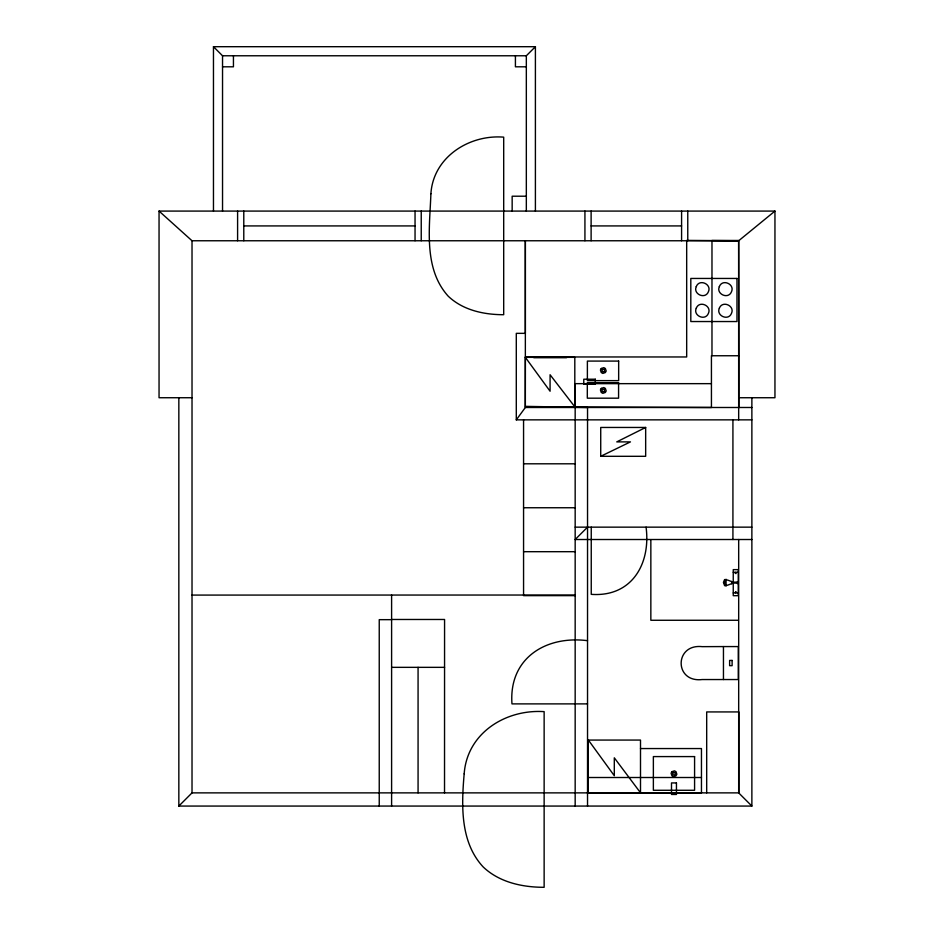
<?xml version="1.0" encoding="UTF-8"?>
<svg xmlns="http://www.w3.org/2000/svg" width="934" height="934" viewBox="0 0 934 934"><rect width="100%" height="100%" fill="white"/><g stroke="black" fill="none" stroke-linecap="round" stroke-linejoin="round"><path stroke-width="1.4" d="M516.292 419.856L525.352 407.493L525.352 240.762L525.352 333.345L516.292 333.345L516.292 419.856L751.87 419.856M526.332 211.084L526.332 55.771L535.404 46.7L213.466 46.7L213.466 211.084M751.87 397.732L751.87 806.065L178.838 806.065L192.019 792.873L192.019 240.762L159.049 211.084L159.049 397.732L192.019 397.732M587.533 527.15L575.169 539.513L751.87 539.513M738.677 397.732L774.951 397.732L774.951 211.084L738.677 240.762L192.019 240.762M645.663 427.457L616.755 441.887L630.462 441.887L600.725 456.306L600.725 427.457L645.663 427.457L645.663 456.306L600.725 456.306M723.453 646.573L702.216 646.655C674.255 643.538 674.033 682.882 702.216 679.543L738.269 679.543L738.269 646.573L723.453 646.573L723.453 679.543M213.466 46.7L222.537 55.771L526.332 55.771M222.537 66.804L233.442 66.804L233.442 55.771M526.332 66.804L515.416 66.804L515.416 55.771M526.332 196.21L512.159 196.21L512.159 211.084M159.049 211.084L774.951 211.084M243.786 225.923L415.046 225.923M591.117 225.923L681.586 225.923M738.864 407.493L738.864 355.749L711.428 355.749L711.439 407.493L525.352 406.804L574.807 406.804L574.807 357.348L525.352 357.348L550.079 391.229L550.079 374.744L574.807 406.804M533.758 357.675L566.564 357.675M711.428 383.652L575.064 383.652L575.064 407.422M525.352 407.493L751.87 407.493M523.565 463.801L575.169 463.801M523.565 507.746L575.169 507.746M575.169 527.15L751.87 527.15M523.565 551.69L575.169 551.69M733.248 572.273L738.269 572.273M738.269 581.508C733.132 583.89 728.964 579.465 724.609 579.57L723.43 582.361L724.609 585.665C728.975 585.851 733.108 581.287 738.269 583.727M733.248 592.962L738.269 592.88M192.019 595.086L575.169 595.028M575.169 595.635L523.565 595.635L523.565 419.845M391.615 619.476L444.572 619.476L444.526 792.873M391.603 619.662L379.239 619.662L379.239 806.065M737.918 620.269L650.846 620.269L650.846 540.459M587.533 640.677C545.725 635.342 508.645 658.307 511.972 703.886L587.533 703.886M391.603 667.343L444.572 667.343M640.502 748.554L701.457 748.554L701.457 792.779L588.035 792.779L588.035 777.508L701.457 777.508M192.019 792.873L738.864 792.873L738.864 711.93L706.688 711.93L706.688 792.873M751.87 806.065L738.677 792.873L738.677 539.513M588.373 740.067L614.303 775.734L614.303 757.813L640.502 792.779L640.502 740.067L588.292 740.067L588.292 792.779M738.864 355.749L738.677 240.762L686.677 240.4L686.677 356.963L525.352 356.963L525.282 406.36L587.544 407.493L587.533 806.065M738.677 419.856L738.619 240.47L711.977 240.47L711.977 355.749M733.248 581.508L733.248 569.635L738.269 569.635L738.269 595.682L733.248 595.682L733.248 583.727M732.921 419.856L732.921 539.513M731.672 581.508L731.672 583.727M687.763 211.084L687.763 240.762M681.586 211.084L681.586 240.762M646.071 527.15C650.905 563.844 631.758 597.293 591.245 594.351L591.245 527.15M591.117 211.084L591.117 240.762M584.929 211.084L584.929 240.762M575.169 407.493L575.169 806.065M535.404 46.7L535.404 211.084M421.234 211.084L421.234 240.762M418.07 667.343L418.07 792.873M415.046 211.084L415.046 240.762M391.603 595.028L391.603 806.065M243.786 211.084L243.786 240.762M237.598 211.084L237.598 240.762M222.537 55.771L222.537 211.084M178.838 397.732L178.838 806.065M430.901 193.758C429.71 227.814 423.242 268.548 448.238 296.218C462.984 310.24 483.917 314.711 503.695 314.711L503.695 137.146C469.207 134.356 433.201 157.122 430.901 193.758M464.175 773.831C461.431 805.388 460.065 842.141 483.217 866.986C499.41 882.385 522.41 887.312 544.137 887.3L544.137 711.638C505.749 709.081 467.093 732.98 464.175 773.831M696.274 308.173C692.759 315.68 705.345 321.401 708.427 313.31C711.941 305.803 699.356 300.094 696.274 308.173M719.355 308.173C715.841 315.68 728.427 321.401 731.509 313.31C735.023 305.803 722.437 300.094 719.355 308.173M696.274 286.575C692.759 294.082 705.345 299.791 708.427 291.7C711.93 284.193 699.344 278.484 696.274 286.575M719.355 286.575C715.841 294.082 728.427 299.791 731.509 291.7C735.011 284.193 722.426 278.484 719.355 286.575M735.362 573.313C736.833 574.714 735.56 570.721 735.362 573.313M735.817 592.623C734.463 592.518 736.786 590.44 735.817 592.623M725.228 580.236L724.527 583.236L726.068 585.957L726.068 579.278L725.228 580.236M601.263 388.392L600.422 389.922L601.263 392.467L602.804 393.319L605.349 392.467L606.189 390.937L605.349 388.392L603.819 387.552L601.263 388.392M601.263 368.486L600.422 370.016L601.263 372.561L602.804 373.413L605.349 372.561L606.189 371.031L605.349 368.486L603.819 367.646L601.263 368.486M602.138 369.362L602.138 371.685L604.473 371.685L604.473 369.362L602.138 369.362M602.138 389.268L602.138 391.591L604.473 391.591L604.473 389.268L602.138 389.268M671.931 771.682L671.091 773.224L671.931 775.769L673.461 776.621L676.018 775.769L676.858 774.239L676.018 771.682L674.488 770.842L671.931 771.682M672.807 772.57L672.807 774.893L675.142 774.893L675.142 772.57L672.807 772.57M736.973 278.449L690.81 278.449L690.81 321.541L736.973 321.541L736.973 278.449M618.658 361.084L587.381 361.084L587.381 380.628L618.658 380.628L618.658 361.084M595.308 379.216L583.773 379.216L583.773 384.166L595.308 384.166L595.308 379.216M618.577 382.671L587.311 382.671L587.311 398.188L618.577 398.188L618.577 382.671M732.116 660.431L729.617 660.431L729.617 665.673L732.116 665.673L732.116 660.431M694.581 756.587L653.368 756.587L653.368 790.281L694.581 790.281L694.581 756.587M676.449 782.926L671.499 782.926L671.499 794.46L676.449 794.46L676.449 782.926"/></g></svg>
